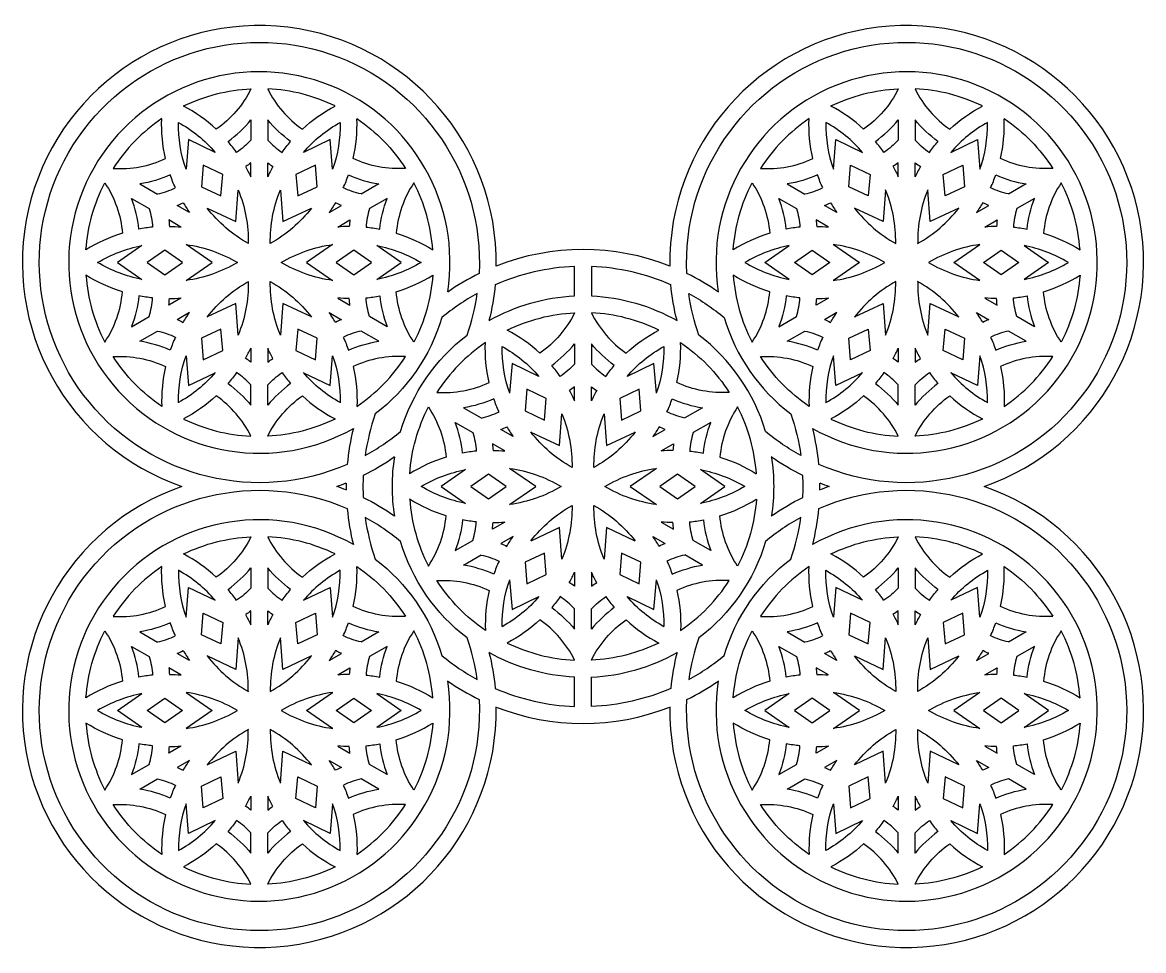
# Model space of a CAD drawing. Extents: x 295 to 1629, y 3021 to 4124.
import ezdxf

# ---------------------------------------------------------------- set-up
doc = ezdxf.new("R2010")
doc.units = 0
doc.layers.add('LAYER_01', color=12, linetype='CONTINUOUS')

msp = doc.modelspace()

# ---------------------------------------------------------------- linework, layer by layer
at = {"layer": 'LAYER_01'}
for p, q in [((567.2, 4008.6), (567.2, 3984.4)), ((587.2, 4008.6), (587.2, 3984.4)), ((1337.3, 4008.6), (1337.3, 3984.4)), ((1357.3, 4008.6), (1357.3, 3984.4)), ((492.8, 3984.9), (490, 3949.7)), ((524.8, 3969.8), (492.8, 3984.9)), ((661.6, 3984.9), (629.6, 3969.8)), ((664.4, 3949.7), (661.6, 3984.9)), ((1260.1, 3949.7), (1262.9, 3984.9)), ((1262.9, 3984.9), (1294.9, 3969.8)), ((1399.7, 3969.8), (1431.7, 3984.9)), ((1431.7, 3984.9), (1434.5, 3949.7)), ((510.4, 3954.4), (508.4, 3928.9)), ((533.6, 3943.4), (510.4, 3954.4)), ((567.2, 3940.6), (567.2, 3957.3)), ((587.2, 3940.6), (587.2, 3957.3)), ((644, 3954.4), (620.8, 3943.4)), ((646, 3928.9), (644, 3954.4)), ((1278.5, 3928.9), (1280.5, 3954.4)), ((1280.5, 3954.4), (1303.7, 3943.4)), ((1337.3, 3940.6), (1337.3, 3957.3)), ((1357.3, 3940.6), (1357.3, 3957.3)), ((1390.9, 3943.4), (1414.1, 3954.4)), ((1414.1, 3954.4), (1416.1, 3928.9)), ((531.5, 3917.9), (533.6, 3943.4)), ((620.8, 3943.4), (622.9, 3917.9)), ((1303.7, 3943.4), (1301.6, 3917.9)), ((1393, 3917.9), (1390.9, 3943.4)), ((435.1, 3932.3), (456.1, 3920.2)), ((508.4, 3928.9), (531.5, 3917.9)), ((549.1, 3887.4), (552.2, 3925)), ((602.2, 3925), (605.3, 3887.4)), ((622.9, 3917.9), (646, 3928.9)), ((719.2, 3932.3), (698.3, 3920.2)), ((1205.3, 3932.3), (1226.2, 3920.2)), ((1301.6, 3917.9), (1278.5, 3928.9)), ((1322.3, 3925), (1319.2, 3887.4)), ((1375.4, 3887.4), (1372.3, 3925)), ((1416.1, 3928.9), (1393, 3917.9)), ((1489.4, 3932.3), (1468.4, 3920.2)), ((425.1, 3915), (446.1, 3902.9)), ((729.2, 3915), (708.3, 3902.9)), ((1195.3, 3915), (1216.2, 3902.9)), ((1499.4, 3915), (1478.4, 3902.9)), ((494, 3898.3), (479.5, 3906.7)), ((515, 3903.6), (549.1, 3887.4)), ((605.3, 3887.4), (639.4, 3903.6)), ((660.4, 3898.3), (674.9, 3906.7)), ((1264.2, 3898.3), (1249.6, 3906.7)), ((1319.2, 3887.4), (1285.1, 3903.6)), ((1409.5, 3903.6), (1375.4, 3887.4)), ((1430.5, 3898.3), (1445, 3906.7)), ((484, 3881), (469.5, 3889.4)), ((670.4, 3881), (684.9, 3889.4)), ((1254.2, 3881), (1239.6, 3889.4)), ((1440.5, 3881), (1455, 3889.4)), ((437.6, 3858.9), (408.4, 3838.8)), ((521.1, 3838.8), (490, 3860.2)), ((664.4, 3860.2), (633.3, 3838.8)), ((746, 3838.8), (716.8, 3858.9)), ((1178.5, 3838.8), (1207.7, 3858.9)), ((1260.1, 3860.2), (1291.2, 3838.8)), ((1403.4, 3838.8), (1434.5, 3860.2)), ((1487, 3858.9), (1516.1, 3838.8)), ((464.8, 3853.3), (443.7, 3838.8)), ((485.9, 3838.8), (464.8, 3853.3)), ((689.6, 3853.3), (668.5, 3838.8)), ((710.7, 3838.8), (689.6, 3853.3)), ((1213.8, 3838.8), (1234.9, 3853.3)), ((1234.9, 3853.3), (1256, 3838.8)), ((1438.7, 3838.8), (1459.8, 3853.3)), ((1459.8, 3853.3), (1480.8, 3838.8)), ((408.4, 3838.8), (437.6, 3818.7)), ((443.7, 3838.8), (464.8, 3824.2)), ((464.8, 3824.2), (485.9, 3838.8)), ((490, 3817.3), (521.1, 3838.8)), ((633.3, 3838.8), (664.4, 3817.3)), ((668.5, 3838.8), (689.6, 3824.2)), ((689.6, 3824.2), (710.7, 3838.8)), ((716.8, 3818.7), (746, 3838.8)), ((952.3, 3799), (952.3, 3834)), ((972.3, 3834), (972.3, 3799)), ((1207.7, 3818.7), (1178.5, 3838.8)), ((1234.9, 3824.2), (1213.8, 3838.8)), ((1256, 3838.8), (1234.9, 3824.2)), ((1291.2, 3838.8), (1260.1, 3817.3)), ((1434.5, 3817.3), (1403.4, 3838.8)), ((1459.8, 3824.2), (1438.7, 3838.8)), ((1480.8, 3838.8), (1459.8, 3824.2)), ((1516.1, 3838.8), (1487, 3818.7)), ((484, 3796.5), (469.5, 3788.2)), ((549.1, 3790.2), (515, 3774)), ((552.2, 3752.5), (549.1, 3790.2)), ((605.3, 3790.2), (602.2, 3752.5)), ((639.4, 3774), (605.3, 3790.2)), ((670.4, 3796.5), (684.9, 3788.2)), ((1254.2, 3796.5), (1239.6, 3788.2)), ((1285.1, 3774), (1319.2, 3790.2)), ((1319.2, 3790.2), (1322.3, 3752.5)), ((1372.3, 3752.5), (1375.4, 3790.2)), ((1375.4, 3790.2), (1409.5, 3774)), ((1440.5, 3796.5), (1455, 3788.2)), ((494, 3779.2), (479.5, 3770.8)), ((660.4, 3779.2), (674.9, 3770.8)), ((1264.2, 3779.2), (1249.6, 3770.8)), ((1430.5, 3779.2), (1445, 3770.8)), ((425.1, 3762.5), (446.1, 3774.6)), ((729.2, 3762.5), (708.3, 3774.6)), ((1195.3, 3762.5), (1216.2, 3774.6)), ((1499.4, 3762.5), (1478.4, 3774.6)), ((435.1, 3745.2), (456.1, 3757.3)), ((531.5, 3759.7), (508.4, 3748.7)), ((508.4, 3748.7), (510.4, 3723.1)), ((533.6, 3734.1), (531.5, 3759.7)), ((622.9, 3759.7), (620.8, 3734.1)), ((646, 3748.7), (622.9, 3759.7)), ((644, 3723.1), (646, 3748.7)), ((719.2, 3745.2), (698.3, 3757.3)), ((1205.3, 3745.2), (1226.2, 3757.3)), ((1278.5, 3748.7), (1301.6, 3759.7)), ((1280.5, 3723.1), (1278.5, 3748.7)), ((1301.6, 3759.7), (1303.7, 3734.1)), ((1390.9, 3734.1), (1393, 3759.7)), ((1393, 3759.7), (1416.1, 3748.7)), ((1416.1, 3748.7), (1414.1, 3723.1)), ((1489.4, 3745.2), (1468.4, 3757.3)), ((567.2, 3737), (567.2, 3720.2)), ((587.2, 3737), (587.2, 3720.2)), ((952.3, 3742.2), (952.3, 3718)), ((972.3, 3742.2), (972.3, 3718)), ((1337.3, 3737), (1337.3, 3720.2)), ((1357.3, 3737), (1357.3, 3720.2)), ((490, 3727.9), (492.8, 3692.6)), ((510.4, 3723.1), (533.6, 3734.1)), ((620.8, 3734.1), (644, 3723.1)), ((661.6, 3692.6), (664.4, 3727.9)), ((1262.9, 3692.6), (1260.1, 3727.9)), ((1303.7, 3734.1), (1280.5, 3723.1)), ((1414.1, 3723.1), (1390.9, 3734.1)), ((1434.5, 3727.9), (1431.7, 3692.6)), ((877.9, 3718.6), (875, 3683.3)), ((909.8, 3703.4), (877.9, 3718.6)), ((1046.6, 3718.6), (1014.7, 3703.4)), ((1049.5, 3683.3), (1046.6, 3718.6)), ((492.8, 3692.6), (524.8, 3707.8)), ((629.6, 3707.8), (661.6, 3692.6)), ((1294.9, 3707.8), (1262.9, 3692.6)), ((1431.7, 3692.6), (1399.7, 3707.8)), ((567.2, 3669), (567.2, 3693.2)), ((587.2, 3669), (587.2, 3693.2)), ((895.5, 3688.1), (893.4, 3662.5)), ((918.6, 3677.1), (895.5, 3688.1)), ((952.3, 3674.2), (952.3, 3691)), ((972.3, 3674.2), (972.3, 3691)), ((1029, 3688.1), (1005.9, 3677.1)), ((1031.1, 3662.5), (1029, 3688.1)), ((1337.3, 3669), (1337.3, 3693.2)), ((1357.3, 3669), (1357.3, 3693.2)), ((916.6, 3651.5), (918.6, 3677.1)), ((1005.9, 3677.1), (1007.9, 3651.5)), ((820.2, 3666), (841.2, 3653.9)), ((893.4, 3662.5), (916.6, 3651.5)), ((934.2, 3621), (937.2, 3658.7)), ((987.3, 3658.7), (990.3, 3621)), ((1007.9, 3651.5), (1031.1, 3662.5)), ((1104.3, 3666), (1083.3, 3653.9)), ((810.2, 3648.7), (831.2, 3636.6)), ((1114.3, 3648.7), (1093.3, 3636.6)), ((879.1, 3632), (864.6, 3640.4)), ((900.1, 3637.2), (934.2, 3621)), ((990.3, 3621), (1024.4, 3637.2)), ((1045.4, 3632), (1059.9, 3640.4)), ((869.1, 3614.7), (854.6, 3623.1)), ((1055.4, 3614.7), (1069.9, 3623.1)), ((822.6, 3592.5), (793.5, 3572.4)), ((906.1, 3572.4), (875, 3593.9)), ((1049.5, 3593.9), (1018.4, 3572.4)), ((1131, 3572.4), (1101.9, 3592.5)), ((849.8, 3587), (828.7, 3572.4)), ((870.9, 3572.4), (849.8, 3587)), ((1074.7, 3587), (1053.6, 3572.4)), ((1095.8, 3572.4), (1074.7, 3587)), ((793.5, 3572.4), (822.6, 3552.3)), ((828.7, 3572.4), (849.8, 3557.9)), ((849.8, 3557.9), (870.9, 3572.4)), ((875, 3551), (906.1, 3572.4)), ((1018.4, 3572.4), (1049.5, 3551)), ((1053.6, 3572.4), (1074.7, 3557.9)), ((1074.7, 3557.9), (1095.8, 3572.4)), ((1101.9, 3552.3), (1131, 3572.4)), ((869.1, 3530.2), (854.6, 3521.8)), ((934.2, 3523.8), (900.1, 3507.6)), ((937.2, 3486.2), (934.2, 3523.8)), ((990.3, 3523.8), (987.3, 3486.2)), ((1024.4, 3507.6), (990.3, 3523.8)), ((1055.4, 3530.2), (1069.9, 3521.8)), ((810.2, 3496.2), (831.2, 3508.3)), ((879.1, 3512.9), (864.6, 3504.5)), ((1045.4, 3512.9), (1059.9, 3504.5)), ((1114.3, 3496.2), (1093.3, 3508.3)), ((820.2, 3478.9), (841.2, 3491)), ((916.6, 3493.3), (893.4, 3482.3)), ((893.4, 3482.3), (895.5, 3456.8)), ((918.6, 3467.8), (916.6, 3493.3)), ((1007.9, 3493.3), (1005.9, 3467.8)), ((1031.1, 3482.3), (1007.9, 3493.3)), ((1029, 3456.8), (1031.1, 3482.3)), ((1104.3, 3478.9), (1083.3, 3491)), ((567.2, 3475.9), (567.2, 3451.7)), ((587.2, 3475.9), (587.2, 3451.7)), ((952.3, 3470.6), (952.3, 3453.9)), ((972.3, 3470.6), (972.3, 3453.9)), ((1337.3, 3475.9), (1337.3, 3451.7)), ((1357.3, 3475.9), (1357.3, 3451.7)), ((875, 3461.5), (877.9, 3426.3)), ((895.5, 3456.8), (918.6, 3467.8)), ((1005.9, 3467.8), (1029, 3456.8)), ((1046.6, 3426.3), (1049.5, 3461.5)), ((490, 3417), (492.8, 3452.2)), ((492.8, 3452.2), (524.8, 3437.1)), ((629.6, 3437.1), (661.6, 3452.2)), ((661.6, 3452.2), (664.4, 3417)), ((877.9, 3426.3), (909.8, 3441.5)), ((1014.7, 3441.5), (1046.6, 3426.3)), ((1262.9, 3452.2), (1260.1, 3417)), ((1294.9, 3437.1), (1262.9, 3452.2)), ((1431.7, 3452.2), (1399.7, 3437.1)), ((1434.5, 3417), (1431.7, 3452.2)), ((508.4, 3396.2), (510.4, 3421.7)), ((510.4, 3421.7), (533.6, 3410.7)), ((567.2, 3407.9), (567.2, 3424.6)), ((587.2, 3407.9), (587.2, 3424.6)), ((620.8, 3410.7), (644, 3421.7)), ((644, 3421.7), (646, 3396.2)), ((952.3, 3402.6), (952.3, 3426.8)), ((972.3, 3402.6), (972.3, 3426.8)), ((1280.5, 3421.7), (1278.5, 3396.2)), ((1303.7, 3410.7), (1280.5, 3421.7)), ((1337.3, 3407.9), (1337.3, 3424.6)), ((1357.3, 3407.9), (1357.3, 3424.6)), ((1414.1, 3421.7), (1390.9, 3410.7)), ((1416.1, 3396.2), (1414.1, 3421.7)), ((533.6, 3410.7), (531.5, 3385.2)), ((622.9, 3385.2), (620.8, 3410.7)), ((1301.6, 3385.2), (1303.7, 3410.7)), ((1390.9, 3410.7), (1393, 3385.2)), ((435.1, 3399.6), (456.1, 3387.5)), ((531.5, 3385.2), (508.4, 3396.2)), ((552.2, 3392.3), (549.1, 3354.7)), ((605.3, 3354.7), (602.2, 3392.3)), ((646, 3396.2), (622.9, 3385.2)), ((719.2, 3399.6), (698.3, 3387.5)), ((1205.3, 3399.6), (1226.2, 3387.5)), ((1278.5, 3396.2), (1301.6, 3385.2)), ((1319.2, 3354.7), (1322.3, 3392.3)), ((1372.3, 3392.3), (1375.4, 3354.7)), ((1393, 3385.2), (1416.1, 3396.2)), ((1489.4, 3399.6), (1468.4, 3387.5)), ((425.1, 3382.3), (446.1, 3370.2)), ((729.2, 3382.3), (708.3, 3370.2)), ((1195.3, 3382.3), (1216.2, 3370.2)), ((1499.4, 3382.3), (1478.4, 3370.2)), ((494, 3365.6), (479.5, 3374)), ((549.1, 3354.7), (515, 3370.9)), ((639.4, 3370.9), (605.3, 3354.7)), ((660.4, 3365.6), (674.9, 3374)), ((1264.2, 3365.6), (1249.6, 3374)), ((1285.1, 3370.9), (1319.2, 3354.7)), ((1375.4, 3354.7), (1409.5, 3370.9)), ((1430.5, 3365.6), (1445, 3374)), ((484, 3348.3), (469.5, 3356.7)), ((670.4, 3348.3), (684.9, 3356.7)), ((1254.2, 3348.3), (1239.6, 3356.7)), ((1440.5, 3348.3), (1455, 3356.7)), ((952.3, 3310.8), (952.3, 3345.9)), ((972.3, 3310.8), (972.3, 3345.9)), ((408.4, 3306.1), (437.6, 3326.2)), ((490, 3327.5), (521.1, 3306.1)), ((633.3, 3306.1), (664.4, 3327.5)), ((716.8, 3326.2), (746, 3306.1)), ((1207.7, 3326.2), (1178.5, 3306.1)), ((1291.2, 3306.1), (1260.1, 3327.5)), ((1434.5, 3327.5), (1403.4, 3306.1)), ((1516.1, 3306.1), (1487, 3326.2)), ((443.7, 3306.1), (464.8, 3320.6)), ((464.8, 3320.6), (485.9, 3306.1)), ((668.5, 3306.1), (689.6, 3320.6)), ((689.6, 3320.6), (710.7, 3306.1)), ((1234.9, 3320.6), (1213.8, 3306.1)), ((1256, 3306.1), (1234.9, 3320.6)), ((1459.8, 3320.6), (1438.7, 3306.1)), ((1480.8, 3306.1), (1459.8, 3320.6)), ((437.6, 3286), (408.4, 3306.1)), ((464.8, 3291.5), (443.7, 3306.1)), ((485.9, 3306.1), (464.8, 3291.5)), ((521.1, 3306.1), (490, 3284.6)), ((664.4, 3284.6), (633.3, 3306.1)), ((689.6, 3291.5), (668.5, 3306.1)), ((710.7, 3306.1), (689.6, 3291.5)), ((746, 3306.1), (716.8, 3286)), ((1178.5, 3306.1), (1207.7, 3286)), ((1213.8, 3306.1), (1234.9, 3291.5)), ((1234.9, 3291.5), (1256, 3306.1)), ((1260.1, 3284.6), (1291.2, 3306.1)), ((1403.4, 3306.1), (1434.5, 3284.6)), ((1438.7, 3306.1), (1459.8, 3291.5)), ((1459.8, 3291.5), (1480.8, 3306.1)), ((1487, 3286), (1516.1, 3306.1)), ((484, 3263.8), (469.5, 3255.5)), ((515, 3241.3), (549.1, 3257.5)), ((549.1, 3257.5), (552.2, 3219.8)), ((602.2, 3219.8), (605.3, 3257.5)), ((605.3, 3257.5), (639.4, 3241.3)), ((670.4, 3263.8), (684.9, 3255.5)), ((1254.2, 3263.8), (1239.6, 3255.5)), ((1319.2, 3257.5), (1285.1, 3241.3)), ((1322.3, 3219.8), (1319.2, 3257.5)), ((1375.4, 3257.5), (1372.3, 3219.8)), ((1409.5, 3241.3), (1375.4, 3257.5)), ((1440.5, 3263.8), (1455, 3255.5)), ((425.1, 3229.8), (446.1, 3242)), ((494, 3246.5), (479.5, 3238.1)), ((660.4, 3246.5), (674.9, 3238.1)), ((729.2, 3229.8), (708.3, 3242)), ((1195.3, 3229.8), (1216.2, 3242)), ((1264.2, 3246.5), (1249.6, 3238.1)), ((1430.5, 3246.5), (1445, 3238.1)), ((1499.4, 3229.8), (1478.4, 3242)), ((435.1, 3212.5), (456.1, 3224.6)), ((508.4, 3216), (531.5, 3227)), ((510.4, 3190.4), (508.4, 3216)), ((531.5, 3227), (533.6, 3201.4)), ((620.8, 3201.4), (622.9, 3227)), ((622.9, 3227), (646, 3216)), ((646, 3216), (644, 3190.4)), ((719.2, 3212.5), (698.3, 3224.6)), ((1205.3, 3212.5), (1226.2, 3224.6)), ((1301.6, 3227), (1278.5, 3216)), ((1278.5, 3216), (1280.5, 3190.4)), ((1303.7, 3201.4), (1301.6, 3227)), ((1393, 3227), (1390.9, 3201.4)), ((1416.1, 3216), (1393, 3227)), ((1414.1, 3190.4), (1416.1, 3216)), ((1489.4, 3212.5), (1468.4, 3224.6)), ((533.6, 3201.4), (510.4, 3190.4)), ((567.2, 3204.3), (567.2, 3187.5)), ((587.2, 3204.3), (587.2, 3187.5)), ((644, 3190.4), (620.8, 3201.4)), ((1280.5, 3190.4), (1303.7, 3201.4)), ((1337.3, 3204.3), (1337.3, 3187.5)), ((1357.3, 3204.3), (1357.3, 3187.5)), ((1390.9, 3201.4), (1414.1, 3190.4)), ((492.8, 3159.9), (490, 3195.2)), ((664.4, 3195.2), (661.6, 3159.9)), ((1260.1, 3195.2), (1262.9, 3159.9)), ((1431.7, 3159.9), (1434.5, 3195.2)), ((524.8, 3175.1), (492.8, 3159.9)), ((661.6, 3159.9), (629.6, 3175.1)), ((1262.9, 3159.9), (1294.9, 3175.1)), ((1399.7, 3175.1), (1431.7, 3159.9)), ((567.2, 3136.3), (567.2, 3160.5)), ((587.2, 3136.3), (587.2, 3160.5)), ((1337.3, 3136.3), (1337.3, 3160.5)), ((1357.3, 3136.3), (1357.3, 3160.5))]:
    msp.add_line(p, q, dxfattribs=at)
at = {"layer": 'LAYER_01', "extrusion": (0, 0, -1)}
for centre, radius, start, end in [((-577.2, 3838.8), 261.8, 246.4779, 182.8661), ((-1347.3, 3838.8), 261.8, 357.1339, 293.5221), ((-577.2, 3838.8), 206.8, 64.1616, 87.2282), ((-453, 4101.7), 127.4, 206.2799, 235.0583), ((-1347.3, 3838.8), 206.8, 64.1616, 87.2282), ((-1223.1, 4101.7), 127.4, 206.2799, 235.0583), ((-752.4, 3863.8), 182.2, 47.1217, 62.1511), ((-1522.6, 3863.8), 182.2, 47.1217, 62.1511), ((-643.2, 4003), 182.2, 347.1217, 2.1511), ((-643.2, 4003), 162.2, 340.791, 0.849), ((-401.9, 3863.8), 162.2, 119.151, 139.209), ((-701.4, 4101.7), 147.4, 306.1713, 320.8014), ((-752.4, 3863.8), 162.2, 40.791, 60.849), ((-511.2, 4003), 162.2, 179.151, 199.209), ((-577.2, 3838.8), 206.8, 124.1616, 147.2282), ((-1413.3, 4003), 182.2, 347.1217, 2.1511), ((-1471.5, 4101.7), 147.4, 306.1713, 320.8014), ((-1347.3, 3838.8), 206.8, 124.1616, 147.2282), ((-496.7, 4049.1), 95.7, 222.5385, 235.9923), ((-752.4, 3863.8), 182.2, 35.5528, 40.7625), ((-1266.8, 4049.1), 95.7, 222.5385, 235.9923), ((-1522.6, 3863.8), 182.2, 35.5528, 40.7625), ((-742.8, 4077.8), 127.4, 266.2799, 295.0583), ((-1512.9, 4077.8), 127.4, 266.2799, 295.0583), ((-496.7, 4049.1), 115.7, 232.4467, 236.2691), ((-401.9, 3863.8), 182.2, 150.7407, 155.0729), ((-1266.8, 4049.1), 115.7, 232.4467, 236.2691), ((-1172.1, 3863.8), 182.2, 150.7407, 155.0729), ((-411.6, 4077.8), 147.4, 246.1713, 260.8014), ((-643.2, 4003), 182.2, 335.5528, 340.7625), ((-1181.7, 4077.8), 147.4, 246.1713, 260.8014), ((-1413.3, 4003), 182.2, 335.5528, 340.7625), ((-577.2, 3838.8), 206.8, 4.1616, 27.2282), ((-287.4, 3862.7), 127.4, 146.2799, 175.0583), ((-401.9, 3863.8), 162.2, 157.8146, 180.849), ((-752.4, 3863.8), 162.2, 359.151, 22.1854), ((-719.1, 4013.7), 95.7, 282.5385, 295.9923), ((-1347.3, 3838.8), 206.8, 4.1616, 27.2282), ((-1057.5, 3862.7), 127.4, 146.2799, 175.0583), ((-1489.2, 4013.7), 95.7, 282.5385, 295.9923), ((-511.2, 4003), 182.2, 210.7407, 215.0729), ((-719.1, 4013.7), 115.7, 292.4467, 296.2691), ((-867, 3862.7), 147.4, 6.1713, 20.8014), ((-1281.3, 4003), 182.2, 210.7407, 215.0729), ((-1489.2, 4013.7), 115.7, 292.4467, 296.2691), ((-1637.1, 3862.7), 147.4, 6.1713, 20.8014), ((-354.8, 3874.2), 95.7, 162.5385, 175.9923), ((-643.2, 4003), 162.2, 299.151, 322.1854), ((-511.2, 4003), 162.2, 217.8146, 240.849), ((-1124.9, 3874.2), 95.7, 162.5385, 175.9923), ((-354.8, 3874.2), 115.7, 172.4467, 176.2691), ((-467.9, 3699.5), 182.2, 90.7407, 95.0729), ((-1124.9, 3874.2), 115.7, 172.4467, 176.2691), ((-1238, 3699.5), 182.2, 90.7407, 95.0729), ((-686.5, 3699.5), 182.2, 95.5528, 100.7625), ((-686.5, 3699.5), 182.2, 107.1217, 122.1511), ((-1456.6, 3699.5), 182.2, 95.5528, 100.7625), ((-1456.6, 3699.5), 182.2, 107.1217, 122.1511), ((-467.9, 3699.5), 162.2, 59.151, 79.209), ((-467.9, 3699.5), 162.2, 97.8146, 120.849), ((-686.5, 3699.5), 162.2, 59.151, 82.1854), ((-686.5, 3699.5), 162.2, 100.791, 120.849), ((-467.9, 3978.1), 162.2, 280.791, 300.849), ((-467.9, 3978.1), 162.2, 239.151, 262.1854), ((-686.5, 3978.1), 162.2, 277.8146, 300.849), ((-686.5, 3978.1), 162.2, 239.151, 259.209), ((-467.9, 3978.1), 182.2, 287.1217, 302.1511), ((-643.2, 3674.5), 162.2, 37.8146, 60.849), ((-401.9, 3813.8), 162.2, 179.151, 202.1854), ((-752.4, 3813.8), 162.2, 337.8146, 0.849), ((-511.2, 3674.5), 162.2, 119.151, 142.1854), ((-577.2, 3838.8), 206.8, 184.1616, 207.2282), ((-1238, 3978.1), 182.2, 287.1217, 302.1511), ((-1347.3, 3838.8), 206.8, 184.1616, 207.2282), ((-867, 3814.9), 127.4, 326.2799, 355.0583), ((-577.2, 3838.8), 281.8, 185.3553, 194.185), ((-1347.3, 3838.8), 281.8, 345.815, 354.6447), ((-1347.3, 3838.8), 261.8, 340.7561, 351.9238), ((-962.3, 3572.4), 261.8, 118.7322, 129.8998), ((-1637.1, 3814.9), 127.4, 326.2799, 355.0583), ((-287.4, 3814.9), 147.4, 186.1713, 200.8014), ((-467.9, 3978.1), 182.2, 275.5528, 280.7625), ((-686.5, 3978.1), 182.2, 270.7407, 275.0729), ((-799.6, 3803.4), 115.7, 352.4467, 356.2691), ((-799.6, 3803.4), 95.7, 342.5385, 355.9923), ((-962.3, 3572.4), 226.8, 60.4504, 87.4728), ((-962.3, 3572.4), 226.8, 92.5272, 119.5496), ((-1057.5, 3814.9), 147.4, 186.1713, 200.8014), ((-1238, 3978.1), 182.2, 275.5528, 280.7625), ((-1456.6, 3978.1), 182.2, 270.7407, 275.0729), ((-1569.7, 3803.4), 115.7, 352.4467, 356.2691), ((-1569.7, 3803.4), 95.7, 342.5385, 355.9923), ((-643.2, 3674.5), 182.2, 30.7407, 35.0729), ((-962.3, 3572.4), 206.8, 64.1616, 87.2282), ((-838, 3835.4), 127.4, 206.2799, 235.0583), ((-1413.3, 3674.5), 182.2, 30.7407, 35.0729), ((-435.3, 3663.9), 115.7, 112.4467, 116.2691), ((-577.2, 3838.8), 226.8, 196.7876, 232.5565), ((-1205.4, 3663.9), 115.7, 112.4467, 116.2691), ((-435.3, 3663.9), 95.7, 102.5385, 115.9923), ((-511.2, 3674.5), 182.2, 155.5528, 160.7625), ((-962.3, 3572.4), 226.8, 16.7876, 52.5565), ((-1137.5, 3597.4), 182.2, 47.1217, 62.1511), ((-1205.4, 3663.9), 95.7, 102.5385, 115.9923), ((-1281.3, 3674.5), 182.2, 155.5528, 160.7625), ((-752.4, 3813.8), 182.2, 330.7407, 335.0729), ((-742.8, 3599.7), 147.4, 66.1713, 80.8014), ((-1028.2, 3736.7), 182.2, 347.1217, 2.1511), ((-1028.2, 3736.7), 162.2, 340.791, 0.849), ((-787, 3597.4), 162.2, 119.151, 139.209), ((-1086.5, 3835.4), 147.4, 306.1713, 320.8014), ((-1137.5, 3597.4), 162.2, 40.791, 60.849), ((-896.3, 3736.7), 162.2, 179.151, 199.209), ((-962.3, 3572.4), 206.8, 124.1616, 147.2282), ((-1522.6, 3813.8), 182.2, 330.7407, 335.0729), ((-1512.9, 3599.7), 147.4, 66.1713, 80.8014), ((-411.6, 3599.7), 127.4, 86.2799, 115.0583), ((-577.2, 3838.8), 206.8, 304.1616, 327.2282), ((-643.2, 3674.5), 162.2, 359.151, 19.209), ((-657.7, 3628.5), 115.7, 52.4467, 56.2691), ((-511.2, 3674.5), 162.2, 160.791, 180.849), ((-1181.7, 3599.7), 127.4, 86.2799, 115.0583), ((-1347.3, 3838.8), 206.8, 304.1616, 327.2282), ((-1427.9, 3628.5), 115.7, 52.4467, 56.2691), ((-511.2, 3674.5), 182.2, 167.1217, 182.1511), ((-881.7, 3782.7), 95.7, 222.5385, 235.9923), ((-1137.5, 3597.4), 182.2, 35.5528, 40.7625), ((-1281.3, 3674.5), 182.2, 167.1217, 182.1511), ((-401.9, 3813.8), 162.2, 220.791, 240.849), ((-401.9, 3813.8), 182.2, 215.5528, 220.7625), ((-453, 3575.8), 147.4, 126.1713, 140.8014), ((-657.7, 3628.5), 95.7, 42.5385, 55.9923), ((-752.4, 3813.8), 162.2, 299.151, 319.209), ((-1127.9, 3811.5), 127.4, 266.2799, 295.0583), ((-1172.1, 3813.8), 182.2, 215.5528, 220.7625), ((-1223.1, 3575.8), 147.4, 126.1713, 140.8014), ((-1427.9, 3628.5), 95.7, 42.5385, 55.9923), ((-881.7, 3782.7), 115.7, 232.4467, 236.2691), ((-787, 3597.4), 182.2, 150.7407, 155.0729), ((-401.9, 3813.8), 182.2, 227.1217, 242.1511), ((-701.4, 3575.8), 127.4, 26.2799, 55.0583), ((-796.6, 3811.5), 147.4, 246.1713, 260.8014), ((-1028.2, 3736.7), 182.2, 335.5528, 340.7625), ((-1172.1, 3813.8), 182.2, 227.1217, 242.1511), ((-1471.5, 3575.8), 127.4, 26.2799, 55.0583), ((-962.3, 3572.4), 206.8, 4.1616, 27.2282), ((-672.4, 3596.3), 127.4, 146.2799, 175.0583), ((-787, 3597.4), 162.2, 157.8146, 180.849), ((-1137.5, 3597.4), 162.2, 359.151, 22.1854), ((-1104.1, 3747.3), 95.7, 282.5385, 295.9923), ((-962.3, 3572.4), 261.8, 160.7561, 171.9238), ((-577.2, 3838.8), 206.8, 244.1616, 267.2282), ((-896.3, 3736.7), 182.2, 210.7407, 215.0729), ((-1104.1, 3747.3), 115.7, 292.4467, 296.2691), ((-1252.1, 3596.3), 147.4, 6.1713, 20.8014), ((-1347.3, 3838.8), 206.8, 244.1616, 267.2282), ((-739.8, 3607.8), 95.7, 162.5385, 175.9923), ((-1028.2, 3736.7), 162.2, 299.151, 322.1854), ((-896.3, 3736.7), 162.2, 217.8146, 240.849), ((-1347.3, 3838.8), 261.8, 298.7322, 309.8998), ((-739.8, 3607.8), 115.7, 172.4467, 176.2691), ((-853, 3433.2), 182.2, 90.7407, 95.0729), ((-577.2, 3838.8), 281.8, 235.1591, 243.9888), ((-962.3, 3572.4), 226.8, 351.1063, 8.8937), ((-1071.5, 3433.2), 182.2, 95.5528, 100.7625), ((-1071.5, 3433.2), 182.2, 107.1217, 122.1511), ((-1347.3, 3838.8), 281.8, 296.0112, 304.8409), ((-962.3, 3572.4), 226.8, 171.1063, 188.8937), ((-577.2, 3306.1), 261.8, 177.1339, 113.5221), ((-853, 3433.2), 162.2, 59.151, 79.209), ((-853, 3433.2), 162.2, 97.8146, 120.849), ((-1071.5, 3433.2), 162.2, 59.151, 82.1854), ((-1347.3, 3306.1), 261.8, 66.4779, 2.8661), ((-1071.5, 3433.2), 162.2, 100.791, 120.849), ((-853, 3711.7), 162.2, 280.791, 300.849), ((-853, 3711.7), 162.2, 239.151, 262.1854), ((-1071.5, 3711.7), 162.2, 277.8146, 300.849), ((-1071.5, 3711.7), 162.2, 239.151, 259.209), ((-577.2, 3306.1), 281.8, 116.0112, 124.8409), ((-853, 3711.7), 182.2, 287.1217, 302.1511), ((-1028.2, 3408.2), 162.2, 37.8146, 60.849), ((-787, 3547.4), 162.2, 179.151, 202.1854), ((-1137.5, 3547.4), 162.2, 337.8146, 0.849), ((-896.3, 3408.2), 162.2, 119.151, 142.1854), ((-962.3, 3572.4), 206.8, 184.1616, 207.2282), ((-1347.3, 3306.1), 281.8, 55.1591, 63.9888), ((-1252.1, 3548.5), 127.4, 326.2799, 355.0583), ((-672.4, 3548.5), 147.4, 186.1713, 200.8014), ((-853, 3711.7), 182.2, 275.5528, 280.7625), ((-1071.5, 3711.7), 182.2, 270.7407, 275.0729), ((-1184.7, 3537), 115.7, 352.4467, 356.2691), ((-1184.7, 3537), 95.7, 342.5385, 355.9923), ((-577.2, 3306.1), 206.8, 64.1616, 87.2282), ((-453, 3569), 127.4, 206.2799, 235.0583), ((-1028.2, 3408.2), 182.2, 30.7407, 35.0729), ((-1347.3, 3306.1), 206.8, 64.1616, 87.2282), ((-1223.1, 3569), 127.4, 206.2799, 235.0583), ((-962.3, 3572.4), 226.8, 307.4435, 343.2124), ((-820.4, 3397.5), 115.7, 112.4467, 116.2691), ((-962.3, 3572.4), 226.8, 196.7876, 232.5565), ((-752.4, 3331.1), 182.2, 47.1217, 62.1511), ((-577.2, 3306.1), 226.8, 127.4435, 163.2124), ((-820.4, 3397.5), 95.7, 102.5385, 115.9923), ((-896.3, 3408.2), 182.2, 155.5528, 160.7625), ((-1347.3, 3306.1), 226.8, 16.7876, 52.5565), ((-1522.6, 3331.1), 182.2, 47.1217, 62.1511), ((-643.2, 3470.4), 182.2, 347.1217, 2.1511), ((-701.4, 3569), 147.4, 306.1713, 320.8014), ((-577.2, 3306.1), 206.8, 124.1616, 147.2282), ((-1137.5, 3547.4), 182.2, 330.7407, 335.0729), ((-1127.9, 3333.4), 147.4, 66.1713, 80.8014), ((-1413.3, 3470.4), 182.2, 347.1217, 2.1511), ((-1413.3, 3470.4), 162.2, 340.791, 0.849), ((-1172.1, 3331.1), 162.2, 119.151, 139.209), ((-1471.5, 3569), 147.4, 306.1713, 320.8014), ((-1522.6, 3331.1), 162.2, 40.791, 60.849), ((-1281.3, 3470.4), 162.2, 179.151, 199.209), ((-1347.3, 3306.1), 206.8, 124.1616, 147.2282), ((-796.6, 3333.4), 127.4, 86.2799, 115.0583), ((-962.3, 3572.4), 206.8, 304.1616, 327.2282), ((-1028.2, 3408.2), 162.2, 359.151, 19.209), ((-1042.8, 3362.1), 115.7, 52.4467, 56.2691), ((-896.3, 3408.2), 162.2, 160.791, 180.849), ((-496.7, 3516.4), 95.7, 222.5385, 235.9923), ((-752.4, 3331.1), 182.2, 35.5528, 40.7625), ((-787, 3547.4), 162.2, 220.791, 240.849), ((-787, 3547.4), 182.2, 215.5528, 220.7625), ((-1042.8, 3362.1), 95.7, 42.5385, 55.9923), ((-1137.5, 3547.4), 162.2, 299.151, 319.209), ((-896.3, 3408.2), 182.2, 167.1217, 182.1511), ((-1266.8, 3516.4), 95.7, 222.5385, 235.9923), ((-1522.6, 3331.1), 182.2, 35.5528, 40.7625), ((-742.8, 3545.1), 127.4, 266.2799, 295.0583), ((-838, 3309.5), 147.4, 126.1713, 140.8014), ((-1512.9, 3545.1), 127.4, 266.2799, 295.0583), ((-496.7, 3516.4), 115.7, 232.4467, 236.2691), ((-401.9, 3331.1), 182.2, 150.7407, 155.0729), ((-1266.8, 3516.4), 115.7, 232.4467, 236.2691), ((-1172.1, 3331.1), 182.2, 150.7407, 155.0729), ((-411.6, 3545.1), 147.4, 246.1713, 260.8014), ((-643.2, 3470.4), 182.2, 335.5528, 340.7625), ((-787, 3547.4), 182.2, 227.1217, 242.1511), ((-1086.5, 3309.5), 127.4, 26.2799, 55.0583), ((-1181.7, 3545.1), 147.4, 246.1713, 260.8014), ((-1413.3, 3470.4), 182.2, 335.5528, 340.7625), ((-577.2, 3306.1), 206.8, 4.1616, 27.2282), ((-287.4, 3330), 127.4, 146.2799, 175.0583), ((-719.1, 3481), 95.7, 282.5385, 295.9923), ((-1347.3, 3306.1), 206.8, 4.1616, 27.2282), ((-1057.5, 3330), 127.4, 146.2799, 175.0583), ((-1172.1, 3331.1), 162.2, 157.8146, 180.849), ((-1522.6, 3331.1), 162.2, 359.151, 22.1854), ((-1489.2, 3481), 95.7, 282.5385, 295.9923), ((-511.2, 3470.4), 182.2, 210.7407, 215.0729), ((-719.1, 3481), 115.7, 292.4467, 296.2691), ((-867, 3330), 147.4, 6.1713, 20.8014), ((-962.3, 3572.4), 226.8, 272.5272, 299.5496), ((-577.2, 3306.1), 281.8, 165.815, 174.6447), ((-962.3, 3572.4), 206.8, 244.1616, 267.2282), ((-1281.3, 3470.4), 182.2, 210.7407, 215.0729), ((-1489.2, 3481), 115.7, 292.4467, 296.2691), ((-1637.1, 3330), 147.4, 6.1713, 20.8014), ((-354.8, 3341.5), 95.7, 162.5385, 175.9923), ((-1124.9, 3341.5), 95.7, 162.5385, 175.9923), ((-1413.3, 3470.4), 162.2, 299.151, 322.1854), ((-1281.3, 3470.4), 162.2, 217.8146, 240.849), ((-354.8, 3341.5), 115.7, 172.4467, 176.2691), ((-467.9, 3166.8), 182.2, 90.7407, 95.0729), ((-686.5, 3166.8), 182.2, 95.5528, 100.7625), ((-1124.9, 3341.5), 115.7, 172.4467, 176.2691), ((-1238, 3166.8), 182.2, 90.7407, 95.0729), ((-1456.6, 3166.8), 182.2, 95.5528, 100.7625), ((-686.5, 3166.8), 182.2, 107.1217, 122.1511), ((-1456.6, 3166.8), 182.2, 107.1217, 122.1511), ((-962.3, 3572.4), 261.8, 246.4779, 267.8109), ((-1238, 3166.8), 162.2, 59.151, 79.209), ((-1238, 3166.8), 162.2, 97.8146, 120.849), ((-1456.6, 3166.8), 162.2, 59.151, 82.1854), ((-1456.6, 3166.8), 162.2, 100.791, 120.849), ((-1238, 3445.4), 162.2, 280.791, 300.849), ((-1238, 3445.4), 162.2, 239.151, 262.1854), ((-1456.6, 3445.4), 162.2, 277.8146, 300.849), ((-1456.6, 3445.4), 162.2, 239.151, 259.209), ((-467.9, 3445.4), 182.2, 287.1217, 302.1511), ((-577.2, 3306.1), 206.8, 184.1616, 207.2282), ((-1238, 3445.4), 182.2, 287.1217, 302.1511), ((-1413.3, 3141.8), 162.2, 37.8146, 60.849), ((-1172.1, 3281.1), 162.2, 179.151, 202.1854), ((-1522.6, 3281.1), 162.2, 337.8146, 0.849), ((-1281.3, 3141.8), 162.2, 119.151, 142.1854), ((-1347.3, 3306.1), 206.8, 184.1616, 207.2282), ((-867, 3282.2), 127.4, 326.2799, 355.0583), ((-1637.1, 3282.2), 127.4, 326.2799, 355.0583), ((-287.4, 3282.2), 147.4, 186.1713, 200.8014), ((-467.9, 3445.4), 182.2, 275.5528, 280.7625), ((-686.5, 3445.4), 182.2, 270.7407, 275.0729), ((-799.6, 3270.7), 115.7, 352.4467, 356.2691), ((-799.6, 3270.7), 95.7, 342.5385, 355.9923), ((-1057.5, 3282.2), 147.4, 186.1713, 200.8014), ((-1238, 3445.4), 182.2, 275.5528, 280.7625), ((-1456.6, 3445.4), 182.2, 270.7407, 275.0729), ((-1569.7, 3270.7), 115.7, 352.4467, 356.2691), ((-1569.7, 3270.7), 95.7, 342.5385, 355.9923), ((-643.2, 3141.8), 182.2, 30.7407, 35.0729), ((-1413.3, 3141.8), 182.2, 30.7407, 35.0729), ((-435.3, 3131.2), 115.7, 112.4467, 116.2691), ((-1205.4, 3131.2), 115.7, 112.4467, 116.2691), ((-435.3, 3131.2), 95.7, 102.5385, 115.9923), ((-511.2, 3141.8), 182.2, 155.5528, 160.7625), ((-1205.4, 3131.2), 95.7, 102.5385, 115.9923), ((-1281.3, 3141.8), 182.2, 155.5528, 160.7625), ((-752.4, 3281.1), 182.2, 330.7407, 335.0729), ((-742.8, 3067), 147.4, 66.1713, 80.8014), ((-1522.6, 3281.1), 182.2, 330.7407, 335.0729), ((-1512.9, 3067), 147.4, 66.1713, 80.8014), ((-411.6, 3067), 127.4, 86.2799, 115.0583), ((-577.2, 3306.1), 206.8, 304.1616, 327.2282), ((-657.7, 3095.8), 115.7, 52.4467, 56.2691), ((-1181.7, 3067), 127.4, 86.2799, 115.0583), ((-1347.3, 3306.1), 206.8, 304.1616, 327.2282), ((-1413.3, 3141.8), 162.2, 359.151, 19.209), ((-1427.9, 3095.8), 115.7, 52.4467, 56.2691), ((-1281.3, 3141.8), 162.2, 160.791, 180.849), ((-401.9, 3281.1), 182.2, 215.5528, 220.7625), ((-657.7, 3095.8), 95.7, 42.5385, 55.9923), ((-511.2, 3141.8), 182.2, 167.1217, 182.1511), ((-1172.1, 3281.1), 162.2, 220.791, 240.849), ((-1172.1, 3281.1), 182.2, 215.5528, 220.7625), ((-1427.9, 3095.8), 95.7, 42.5385, 55.9923), ((-1522.6, 3281.1), 162.2, 299.151, 319.209), ((-1281.3, 3141.8), 182.2, 167.1217, 182.1511), ((-453, 3043.1), 147.4, 126.1713, 140.8014), ((-1223.1, 3043.1), 147.4, 126.1713, 140.8014), ((-401.9, 3281.1), 182.2, 227.1217, 242.1511), ((-701.4, 3043.1), 127.4, 26.2799, 55.0583), ((-1172.1, 3281.1), 182.2, 227.1217, 242.1511), ((-1471.5, 3043.1), 127.4, 26.2799, 55.0583), ((-577.2, 3306.1), 206.8, 244.1616, 267.2282), ((-1347.3, 3306.1), 206.8, 244.1616, 267.2282)]:
    msp.add_arc(centre, radius, start, end, dxfattribs=at)
at = {"layer": 'LAYER_01'}
for centre, radius, start, end in [((577.2, 3838.8), 281.8, 359.1547, 250.9374), ((1347.3, 3838.8), 281.8, 289.0626, 180.8453), ((577.2, 3838.8), 226.8, 351.1063, 299.5496), ((1347.3, 3838.8), 226.8, 240.4504, 188.8937), ((701.4, 4101.7), 127.4, 206.2799, 235.0583), ((577.2, 3838.8), 206.8, 64.1616, 87.2282), ((1471.5, 4101.7), 127.4, 206.2799, 235.0583), ((1347.3, 3838.8), 206.8, 64.1616, 87.2282), ((401.9, 3863.8), 182.2, 47.1217, 62.1511), ((1172.1, 3863.8), 182.2, 47.1217, 62.1511), ((577.2, 3838.8), 206.8, 124.1616, 147.2282), ((453, 4101.7), 147.4, 306.1713, 320.8014), ((511.2, 4003), 182.2, 347.1217, 2.1511), ((1347.3, 3838.8), 206.8, 124.1616, 147.2282), ((1172.1, 3863.8), 162.2, 40.791, 60.849), ((1413.3, 4003), 162.2, 179.151, 199.209), ((1223.1, 4101.7), 147.4, 306.1713, 320.8014), ((1522.6, 3863.8), 162.2, 119.151, 139.209), ((1281.3, 4003), 162.2, 340.791, 0.849), ((1281.3, 4003), 182.2, 347.1217, 2.1511), ((401.9, 3863.8), 182.2, 35.5528, 40.7625), ((657.7, 4049.1), 95.7, 222.5385, 235.9923), ((1172.1, 3863.8), 182.2, 35.5528, 40.7625), ((1427.9, 4049.1), 95.7, 222.5385, 235.9923), ((411.6, 4077.8), 127.4, 266.2799, 295.0583), ((1181.7, 4077.8), 127.4, 266.2799, 295.0583), ((657.7, 4049.1), 115.7, 232.4467, 236.2691), ((752.4, 3863.8), 182.2, 150.7407, 155.0729), ((1427.9, 4049.1), 115.7, 232.4467, 236.2691), ((1522.6, 3863.8), 182.2, 150.7407, 155.0729), ((511.2, 4003), 182.2, 335.5528, 340.7625), ((742.8, 4077.8), 147.4, 246.1713, 260.8014), ((1281.3, 4003), 182.2, 335.5528, 340.7625), ((1512.9, 4077.8), 147.4, 246.1713, 260.8014), ((435.3, 4013.7), 95.7, 282.5385, 295.9923), ((867, 3862.7), 127.4, 146.2799, 175.0583), ((577.2, 3838.8), 206.8, 4.1616, 27.2282), ((1205.4, 4013.7), 95.7, 282.5385, 295.9923), ((1172.1, 3863.8), 162.2, 359.151, 22.1854), ((1522.6, 3863.8), 162.2, 157.8146, 180.849), ((1637.1, 3862.7), 127.4, 146.2799, 175.0583), ((1347.3, 3838.8), 206.8, 4.1616, 27.2282), ((287.4, 3862.7), 147.4, 6.1713, 20.8014), ((435.3, 4013.7), 115.7, 292.4467, 296.2691), ((643.2, 4003), 182.2, 210.7407, 215.0729), ((1057.5, 3862.7), 147.4, 6.1713, 20.8014), ((1205.4, 4013.7), 115.7, 292.4467, 296.2691), ((1413.3, 4003), 182.2, 210.7407, 215.0729), ((799.6, 3874.2), 95.7, 162.5385, 175.9923), ((1413.3, 4003), 162.2, 217.8146, 240.849), ((1281.3, 4003), 162.2, 299.151, 322.1854), ((1569.7, 3874.2), 95.7, 162.5385, 175.9923), ((686.5, 3699.5), 182.2, 90.7407, 95.0729), ((799.6, 3874.2), 115.7, 172.4467, 176.2691), ((1456.6, 3699.5), 182.2, 90.7407, 95.0729), ((1569.7, 3874.2), 115.7, 172.4467, 176.2691), ((467.9, 3699.5), 182.2, 107.1217, 122.1511), ((467.9, 3699.5), 182.2, 95.5528, 100.7625), ((1238, 3699.5), 182.2, 107.1217, 122.1511), ((1238, 3699.5), 182.2, 95.5528, 100.7625), ((1238, 3699.5), 162.2, 100.791, 120.849), ((1238, 3699.5), 162.2, 59.151, 82.1854), ((1456.6, 3699.5), 162.2, 97.8146, 120.849), ((1456.6, 3699.5), 162.2, 59.151, 79.209), ((962.3, 3572.4), 281.8, 68.4988, 111.5012), ((962.3, 3572.4), 261.8, 92.1891, 113.5221), ((962.3, 3572.4), 261.8, 66.4779, 87.8109), ((1238, 3978.1), 162.2, 239.151, 259.209), ((1238, 3978.1), 162.2, 277.8146, 300.849), ((1456.6, 3978.1), 162.2, 239.151, 262.1854), ((1456.6, 3978.1), 162.2, 280.791, 300.849), ((577.2, 3838.8), 206.8, 184.1616, 207.2282), ((686.5, 3978.1), 182.2, 287.1217, 302.1511), ((962.3, 3572.4), 281.8, 116.0112, 124.8409), ((962.3, 3572.4), 281.8, 55.1591, 63.9888), ((1347.3, 3838.8), 206.8, 184.1616, 207.2282), ((1413.3, 3674.5), 162.2, 119.151, 142.1854), ((1172.1, 3813.8), 162.2, 337.8146, 0.849), ((1522.6, 3813.8), 162.2, 179.151, 202.1854), ((1281.3, 3674.5), 162.2, 37.8146, 60.849), ((1456.6, 3978.1), 182.2, 287.1217, 302.1511), ((287.4, 3814.9), 127.4, 326.2799, 355.0583), ((962.3, 3572.4), 261.8, 118.7322, 129.8998), ((577.2, 3838.8), 261.8, 340.7561, 351.9238), ((1057.5, 3814.9), 127.4, 326.2799, 355.0583), ((354.8, 3803.4), 95.7, 342.5385, 355.9923), ((354.8, 3803.4), 115.7, 352.4467, 356.2691), ((467.9, 3978.1), 182.2, 270.7407, 275.0729), ((686.5, 3978.1), 182.2, 275.5528, 280.7625), ((867, 3814.9), 147.4, 186.1713, 200.8014), ((1124.9, 3803.4), 95.7, 342.5385, 355.9923), ((1124.9, 3803.4), 115.7, 352.4467, 356.2691), ((1238, 3978.1), 182.2, 270.7407, 275.0729), ((1456.6, 3978.1), 182.2, 275.5528, 280.7625), ((1637.1, 3814.9), 147.4, 186.1713, 200.8014), ((511.2, 3674.5), 182.2, 30.7407, 35.0729), ((1086.5, 3835.4), 127.4, 206.2799, 235.0583), ((962.3, 3572.4), 206.8, 64.1616, 87.2282), ((1281.3, 3674.5), 182.2, 30.7407, 35.0729), ((719.1, 3663.9), 115.7, 112.4467, 116.2691), ((1347.3, 3838.8), 226.8, 196.7876, 232.5565), ((1489.2, 3663.9), 115.7, 112.4467, 116.2691), ((643.2, 3674.5), 182.2, 155.5528, 160.7625), ((719.1, 3663.9), 95.7, 102.5385, 115.9923), ((787, 3597.4), 182.2, 47.1217, 62.1511), ((962.3, 3572.4), 226.8, 16.7876, 52.5565), ((1413.3, 3674.5), 182.2, 155.5528, 160.7625), ((1489.2, 3663.9), 95.7, 102.5385, 115.9923), ((411.6, 3599.7), 147.4, 66.1713, 80.8014), ((401.9, 3813.8), 182.2, 330.7407, 335.0729), ((962.3, 3572.4), 206.8, 124.1616, 147.2282), ((838, 3835.4), 147.4, 306.1713, 320.8014), ((896.3, 3736.7), 182.2, 347.1217, 2.1511), ((1181.7, 3599.7), 147.4, 66.1713, 80.8014), ((1172.1, 3813.8), 182.2, 330.7407, 335.0729), ((496.7, 3628.5), 115.7, 52.4467, 56.2691), ((742.8, 3599.7), 127.4, 86.2799, 115.0583), ((577.2, 3838.8), 206.8, 304.1616, 327.2282), ((1413.3, 3674.5), 162.2, 160.791, 180.849), ((1266.8, 3628.5), 115.7, 52.4467, 56.2691), ((1281.3, 3674.5), 162.2, 359.151, 19.209), ((1512.9, 3599.7), 127.4, 86.2799, 115.0583), ((1347.3, 3838.8), 206.8, 304.1616, 327.2282), ((643.2, 3674.5), 182.2, 167.1217, 182.1511), ((787, 3597.4), 182.2, 35.5528, 40.7625), ((1042.8, 3782.7), 95.7, 222.5385, 235.9923), ((1413.3, 3674.5), 182.2, 167.1217, 182.1511), ((496.7, 3628.5), 95.7, 42.5385, 55.9923), ((701.4, 3575.8), 147.4, 126.1713, 140.8014), ((752.4, 3813.8), 182.2, 215.5528, 220.7625), ((796.6, 3811.5), 127.4, 266.2799, 295.0583), ((1172.1, 3813.8), 162.2, 299.151, 319.209), ((1266.8, 3628.5), 95.7, 42.5385, 55.9923), ((1471.5, 3575.8), 147.4, 126.1713, 140.8014), ((1522.6, 3813.8), 182.2, 215.5528, 220.7625), ((1522.6, 3813.8), 162.2, 220.791, 240.849), ((1042.8, 3782.7), 115.7, 232.4467, 236.2691), ((1137.5, 3597.4), 182.2, 150.7407, 155.0729), ((453, 3575.8), 127.4, 26.2799, 55.0583), ((752.4, 3813.8), 182.2, 227.1217, 242.1511), ((896.3, 3736.7), 182.2, 335.5528, 340.7625), ((1127.9, 3811.5), 147.4, 246.1713, 260.8014), ((1223.1, 3575.8), 127.4, 26.2799, 55.0583), ((1522.6, 3813.8), 182.2, 227.1217, 242.1511), ((962.3, 3572.4), 261.8, 160.7561, 171.9238), ((820.4, 3747.3), 95.7, 282.5385, 295.9923), ((1252.1, 3596.3), 127.4, 146.2799, 175.0583), ((962.3, 3572.4), 206.8, 4.1616, 27.2282), ((577.2, 3838.8), 206.8, 244.1616, 267.2282), ((962.3, 3572.4), 281.8, 165.815, 174.6447), ((672.4, 3596.3), 147.4, 6.1713, 20.8014), ((820.4, 3747.3), 115.7, 292.4467, 296.2691), ((1028.2, 3736.7), 182.2, 210.7407, 215.0729), ((962.3, 3572.4), 281.8, 5.3553, 14.185), ((1347.3, 3838.8), 206.8, 244.1616, 267.2282), ((577.2, 3838.8), 261.8, 298.7322, 309.8998), ((1184.7, 3607.8), 95.7, 162.5385, 175.9923), ((1071.5, 3433.2), 182.2, 90.7407, 95.0729), ((1184.7, 3607.8), 115.7, 172.4467, 176.2691), ((853, 3433.2), 182.2, 107.1217, 122.1511), ((853, 3433.2), 182.2, 95.5528, 100.7625), ((577.2, 3838.8), 281.8, 289.0626, 291.5012), ((962.3, 3572.4), 281.8, 179.1547, 180.8453), ((962.3, 3572.4), 261.8, 177.1339, 182.8661), ((962.3, 3572.4), 261.8, 357.1339, 2.8661), ((1347.3, 3838.8), 281.8, 248.4988, 250.9374), ((962.3, 3572.4), 281.8, 359.1547, 0.8453), ((577.2, 3306.1), 281.8, 109.0626, 0.8453), ((577.2, 3306.1), 281.8, 68.4988, 70.9374), ((1347.3, 3306.1), 281.8, 179.1547, 70.9374), ((1347.3, 3306.1), 281.8, 109.0626, 111.5012), ((962.3, 3572.4), 206.8, 184.1616, 207.2282), ((1071.5, 3711.7), 182.2, 287.1217, 302.1511), ((962.3, 3572.4), 281.8, 185.3553, 194.185), ((577.2, 3306.1), 261.8, 50.1002, 61.2678), ((962.3, 3572.4), 261.8, 188.0762, 199.2439), ((672.4, 3548.5), 127.4, 326.2799, 355.0583), ((1347.3, 3306.1), 261.8, 118.7322, 129.8998), ((962.3, 3572.4), 261.8, 340.7561, 351.9238), ((962.3, 3572.4), 281.8, 345.815, 354.6447), ((577.2, 3306.1), 226.8, 60.4504, 8.8937), ((739.8, 3537), 95.7, 342.5385, 355.9923), ((739.8, 3537), 115.7, 352.4467, 356.2691), ((853, 3711.7), 182.2, 270.7407, 275.0729), ((1071.5, 3711.7), 182.2, 275.5528, 280.7625), ((1252.1, 3548.5), 147.4, 186.1713, 200.8014), ((1347.3, 3306.1), 226.8, 171.1063, 119.5496), ((701.4, 3569), 127.4, 206.2799, 235.0583), ((577.2, 3306.1), 206.8, 64.1616, 87.2282), ((896.3, 3408.2), 182.2, 30.7407, 35.0729), ((1471.5, 3569), 127.4, 206.2799, 235.0583), ((1347.3, 3306.1), 206.8, 64.1616, 87.2282), ((1104.1, 3397.5), 115.7, 112.4467, 116.2691), ((401.9, 3331.1), 182.2, 47.1217, 62.1511), ((1028.2, 3408.2), 182.2, 155.5528, 160.7625), ((1104.1, 3397.5), 95.7, 102.5385, 115.9923), ((1172.1, 3331.1), 182.2, 47.1217, 62.1511), ((577.2, 3306.1), 206.8, 124.1616, 147.2282), ((401.9, 3331.1), 162.2, 40.791, 60.849), ((643.2, 3470.4), 162.2, 179.151, 199.209), ((453, 3569), 147.4, 306.1713, 320.8014), ((752.4, 3331.1), 162.2, 119.151, 139.209), ((511.2, 3470.4), 162.2, 340.791, 0.849), ((511.2, 3470.4), 182.2, 347.1217, 2.1511), ((796.6, 3333.4), 147.4, 66.1713, 80.8014), ((787, 3547.4), 182.2, 330.7407, 335.0729), ((1347.3, 3306.1), 206.8, 124.1616, 147.2282), ((1223.1, 3569), 147.4, 306.1713, 320.8014), ((1281.3, 3470.4), 182.2, 347.1217, 2.1511), ((881.7, 3362.1), 115.7, 52.4467, 56.2691), ((1127.9, 3333.4), 127.4, 86.2799, 115.0583), ((962.3, 3572.4), 206.8, 304.1616, 327.2282), ((401.9, 3331.1), 182.2, 35.5528, 40.7625), ((657.7, 3516.4), 95.7, 222.5385, 235.9923), ((1028.2, 3408.2), 182.2, 167.1217, 182.1511), ((881.7, 3362.1), 95.7, 42.5385, 55.9923), ((1137.5, 3547.4), 182.2, 215.5528, 220.7625), ((1172.1, 3331.1), 182.2, 35.5528, 40.7625), ((1427.9, 3516.4), 95.7, 222.5385, 235.9923), ((411.6, 3545.1), 127.4, 266.2799, 295.0583), ((1086.5, 3309.5), 147.4, 126.1713, 140.8014), ((1181.7, 3545.1), 127.4, 266.2799, 295.0583), ((657.7, 3516.4), 115.7, 232.4467, 236.2691), ((752.4, 3331.1), 182.2, 150.7407, 155.0729), ((1427.9, 3516.4), 115.7, 232.4467, 236.2691), ((1522.6, 3331.1), 182.2, 150.7407, 155.0729), ((511.2, 3470.4), 182.2, 335.5528, 340.7625), ((742.8, 3545.1), 147.4, 246.1713, 260.8014), ((838, 3309.5), 127.4, 26.2799, 55.0583), ((1137.5, 3547.4), 182.2, 227.1217, 242.1511), ((1281.3, 3470.4), 182.2, 335.5528, 340.7625), ((1512.9, 3545.1), 147.4, 246.1713, 260.8014), ((435.3, 3481), 95.7, 282.5385, 295.9923), ((401.9, 3331.1), 162.2, 359.151, 22.1854), ((752.4, 3331.1), 162.2, 157.8146, 180.849), ((867, 3330), 127.4, 146.2799, 175.0583), ((577.2, 3306.1), 206.8, 4.1616, 27.2282), ((577.2, 3306.1), 261.8, 8.0762, 19.2439), ((1347.3, 3306.1), 261.8, 160.7561, 171.9238), ((1205.4, 3481), 95.7, 282.5385, 295.9923), ((1637.1, 3330), 127.4, 146.2799, 175.0583), ((1347.3, 3306.1), 206.8, 4.1616, 27.2282), ((287.4, 3330), 147.4, 6.1713, 20.8014), ((435.3, 3481), 115.7, 292.4467, 296.2691), ((643.2, 3470.4), 182.2, 210.7407, 215.0729), ((962.3, 3572.4), 206.8, 244.1616, 267.2282), ((962.3, 3572.4), 226.8, 272.5272, 299.5496), ((1347.3, 3306.1), 281.8, 165.815, 174.6447), ((1057.5, 3330), 147.4, 6.1713, 20.8014), ((1205.4, 3481), 115.7, 292.4467, 296.2691), ((1413.3, 3470.4), 182.2, 210.7407, 215.0729), ((643.2, 3470.4), 162.2, 217.8146, 240.849), ((511.2, 3470.4), 162.2, 299.151, 322.1854), ((799.6, 3341.5), 95.7, 162.5385, 175.9923), ((962.3, 3572.4), 261.8, 230.1002, 241.2678), ((962.3, 3572.4), 261.8, 298.7322, 309.8998), ((1569.7, 3341.5), 95.7, 162.5385, 175.9923), ((467.9, 3166.8), 182.2, 95.5528, 100.7625), ((686.5, 3166.8), 182.2, 90.7407, 95.0729), ((799.6, 3341.5), 115.7, 172.4467, 176.2691), ((1238, 3166.8), 182.2, 95.5528, 100.7625), ((1456.6, 3166.8), 182.2, 90.7407, 95.0729), ((1569.7, 3341.5), 115.7, 172.4467, 176.2691), ((467.9, 3166.8), 182.2, 107.1217, 122.1511), ((962.3, 3572.4), 281.8, 235.1591, 243.9888), ((962.3, 3572.4), 281.8, 296.0112, 304.8409), ((1238, 3166.8), 182.2, 107.1217, 122.1511), ((467.9, 3166.8), 162.2, 100.791, 120.849), ((467.9, 3166.8), 162.2, 59.151, 82.1854), ((686.5, 3166.8), 162.2, 97.8146, 120.849), ((686.5, 3166.8), 162.2, 59.151, 79.209), ((962.3, 3572.4), 261.8, 246.4779, 267.8109), ((962.3, 3572.4), 281.8, 248.4988, 291.5012), ((467.9, 3445.4), 162.2, 239.151, 259.209), ((467.9, 3445.4), 162.2, 277.8146, 300.849), ((686.5, 3445.4), 162.2, 239.151, 262.1854), ((686.5, 3445.4), 162.2, 280.791, 300.849), ((577.2, 3306.1), 206.8, 184.1616, 207.2282), ((643.2, 3141.8), 162.2, 119.151, 142.1854), ((401.9, 3281.1), 162.2, 337.8146, 0.849), ((511.2, 3141.8), 162.2, 37.8146, 60.849), ((752.4, 3281.1), 162.2, 179.151, 202.1854), ((686.5, 3445.4), 182.2, 287.1217, 302.1511), ((1347.3, 3306.1), 206.8, 184.1616, 207.2282), ((1456.6, 3445.4), 182.2, 287.1217, 302.1511), ((287.4, 3282.2), 127.4, 326.2799, 355.0583), ((1057.5, 3282.2), 127.4, 326.2799, 355.0583), ((354.8, 3270.7), 95.7, 342.5385, 355.9923), ((354.8, 3270.7), 115.7, 352.4467, 356.2691), ((467.9, 3445.4), 182.2, 270.7407, 275.0729), ((686.5, 3445.4), 182.2, 275.5528, 280.7625), ((867, 3282.2), 147.4, 186.1713, 200.8014), ((1124.9, 3270.7), 95.7, 342.5385, 355.9923), ((1124.9, 3270.7), 115.7, 352.4467, 356.2691), ((1238, 3445.4), 182.2, 270.7407, 275.0729), ((1456.6, 3445.4), 182.2, 275.5528, 280.7625), ((1637.1, 3282.2), 147.4, 186.1713, 200.8014), ((511.2, 3141.8), 182.2, 30.7407, 35.0729), ((1281.3, 3141.8), 182.2, 30.7407, 35.0729), ((719.1, 3131.2), 115.7, 112.4467, 116.2691), ((1489.2, 3131.2), 115.7, 112.4467, 116.2691), ((643.2, 3141.8), 182.2, 155.5528, 160.7625), ((719.1, 3131.2), 95.7, 102.5385, 115.9923), ((1413.3, 3141.8), 182.2, 155.5528, 160.7625), ((1489.2, 3131.2), 95.7, 102.5385, 115.9923), ((411.6, 3067), 147.4, 66.1713, 80.8014), ((401.9, 3281.1), 182.2, 330.7407, 335.0729), ((1181.7, 3067), 147.4, 66.1713, 80.8014), ((1172.1, 3281.1), 182.2, 330.7407, 335.0729), ((643.2, 3141.8), 162.2, 160.791, 180.849), ((496.7, 3095.8), 115.7, 52.4467, 56.2691), ((511.2, 3141.8), 162.2, 359.151, 19.209), ((742.8, 3067), 127.4, 86.2799, 115.0583), ((577.2, 3306.1), 206.8, 304.1616, 327.2282), ((1266.8, 3095.8), 115.7, 52.4467, 56.2691), ((1512.9, 3067), 127.4, 86.2799, 115.0583), ((1347.3, 3306.1), 206.8, 304.1616, 327.2282), ((643.2, 3141.8), 182.2, 167.1217, 182.1511), ((401.9, 3281.1), 162.2, 299.151, 319.209), ((496.7, 3095.8), 95.7, 42.5385, 55.9923), ((752.4, 3281.1), 182.2, 215.5528, 220.7625), ((752.4, 3281.1), 162.2, 220.791, 240.849), ((1413.3, 3141.8), 182.2, 167.1217, 182.1511), ((1266.8, 3095.8), 95.7, 42.5385, 55.9923), ((1522.6, 3281.1), 182.2, 215.5528, 220.7625), ((701.4, 3043.1), 147.4, 126.1713, 140.8014), ((1471.5, 3043.1), 147.4, 126.1713, 140.8014), ((453, 3043.1), 127.4, 26.2799, 55.0583), ((752.4, 3281.1), 182.2, 227.1217, 242.1511), ((1223.1, 3043.1), 127.4, 26.2799, 55.0583), ((1522.6, 3281.1), 182.2, 227.1217, 242.1511), ((577.2, 3306.1), 206.8, 244.1616, 267.2282), ((1347.3, 3306.1), 206.8, 244.1616, 267.2282)]:
    msp.add_arc(centre, radius, start, end, dxfattribs=at)

doc.saveas('drawing.dxf')
